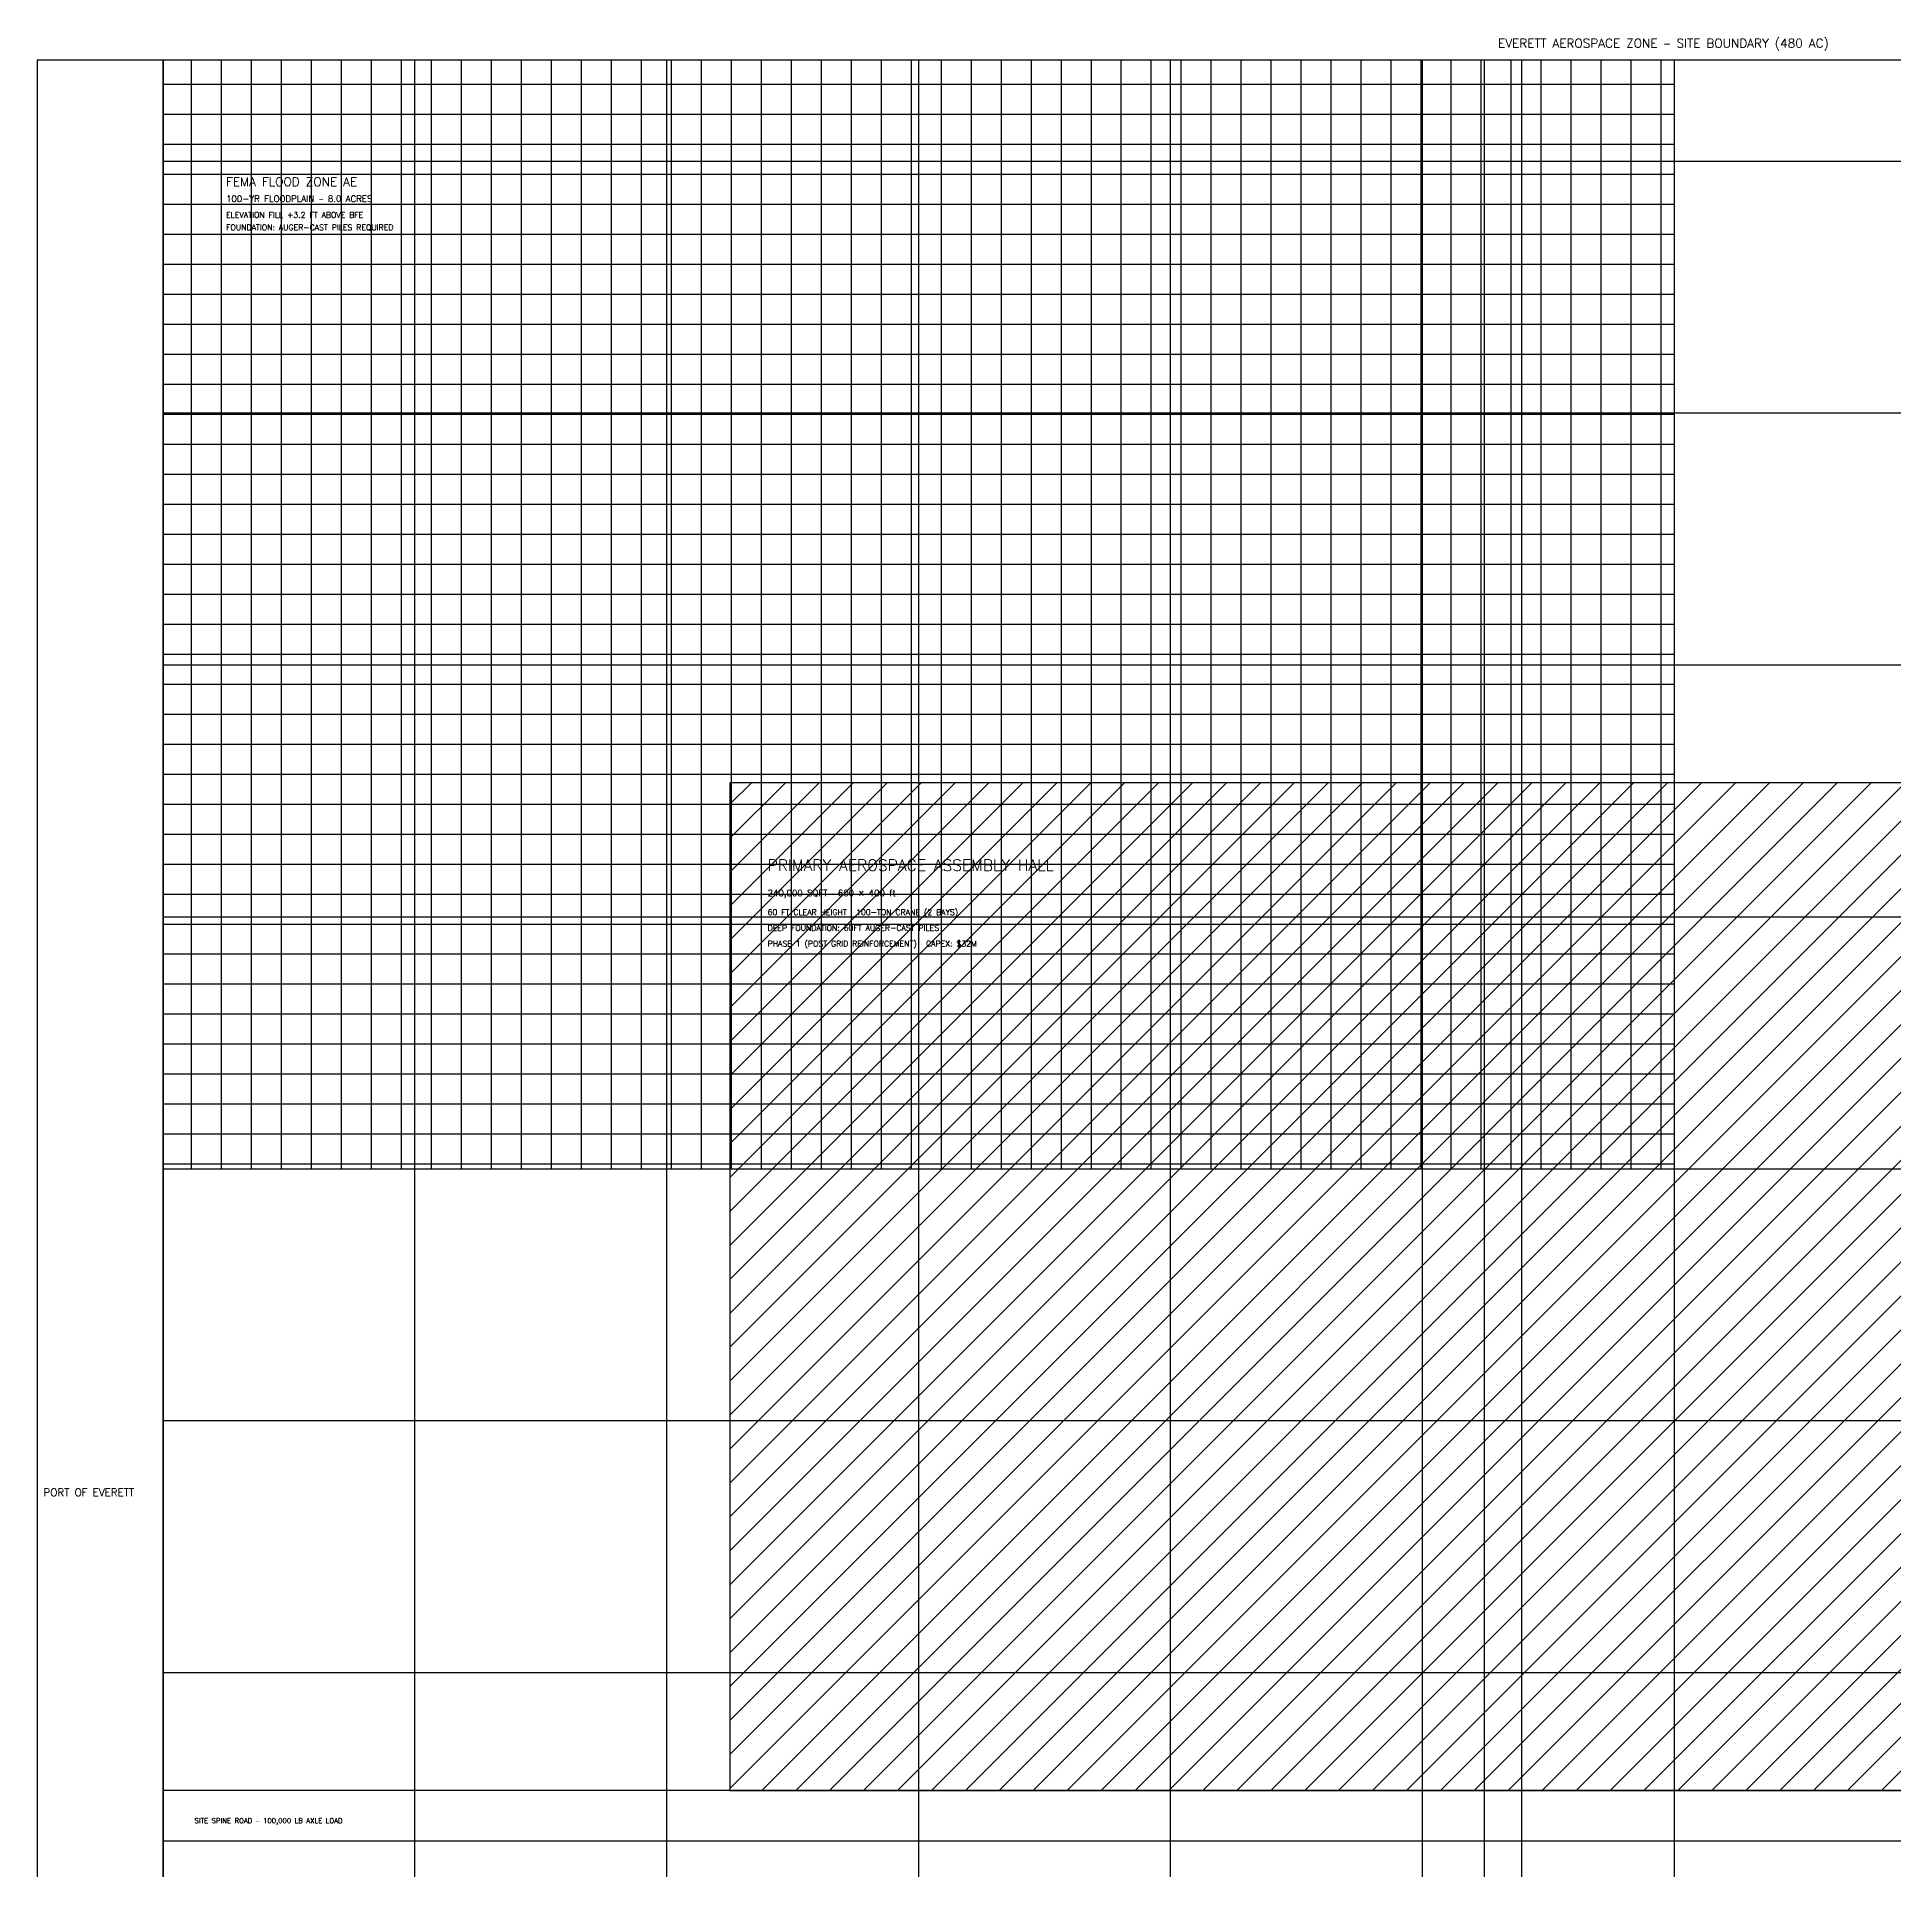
# Model space of a CAD drawing. Extents: x -150 to 5630, y -120 to 4861.
# Drawn here: x -150 to 2800, y 1735 to 4647 of the extents above; entities that cross this region are included whole.
import ezdxf

# ---------------------------------------------------------------- set-up
doc = ezdxf.new("R2010")
doc.units = 0
for name, color, linetype in [('A-BLDG-PROD', 4, 'Continuous'), ('C-SITE-BOUN', 7, 'Continuous'), ('C-SITE-ROAD', 8, 'Continuous'), ('C-SITE-STRM', 5, 'Continuous'), ('T-ROAD-PUBL', 8, 'Continuous'), ('X-ANNO-GRID', 8, 'Continuous'), ('X-ANNO-TEXT', 7, 'Continuous')]:
    doc.layers.add(name, color=color, linetype=linetype)
doc.styles.add('ENGINEERING', font='romans.shx')
doc.styles.add('TITLE', font='romand.shx')

msp = doc.modelspace()

# ---------------------------------------------------------------- hatches: boundary and pattern name
at = {"layer": 'A-BLDG-PROD'}
h = msp.add_hatch(dxfattribs=at)
h.set_pattern_fill('ANSI31', scale=12)
h.paths.add_polyline_path([(950, 1862.8), (3350, 1862.8), (3350, 3462.8), (950, 3462.8)])
at = {"layer": 'C-SITE-STRM'}
h = msp.add_hatch(dxfattribs=at)
h.set_pattern_fill('ANSI37', scale=15, angle=45)
h.paths.add_polyline_path([(50, 2850), (2450, 2850), (2450, 4610), (50, 4610)])

# ---------------------------------------------------------------- linework, layer by layer
at = {"layer": 'A-BLDG-PROD'}
msp.add_lwpolyline([(950, 1862.8), (3350, 1862.8), (3350, 3462.8), (950, 3462.8), (950, 1862.8)], dxfattribs=at)
at = {"layer": 'C-SITE-BOUN'}
msp.add_lwpolyline([(50, 50), (4610, 50), (4610, 4610), (50, 4610), (50, 50)], dxfattribs=at)
at = {"layer": 'C-SITE-ROAD'}
for points in [[(2147.6, 50), (2207.6, 50), (2207.6, 4610), (2147.6, 4610), (2147.6, 50)], [(50, 1782.8), (4610, 1782.8), (4610, 1862.8), (50, 1862.8), (50, 1782.8)]]:
    msp.add_lwpolyline(points, dxfattribs=at)
at = {"layer": 'C-SITE-STRM'}
msp.add_lwpolyline([(50, 2850), (2450, 2850), (2450, 4610), (50, 4610), (50, 2850)], dxfattribs=at)
at = {"layer": 'T-ROAD-PUBL'}
msp.add_lwpolyline([(-150, 50), (50, 50), (50, 4610), (-150, 4610), (-150, 50)], dxfattribs=at)
at = {"layer": 'X-ANNO-GRID'}
for p, q in [((50, 50), (50, 4610)), ((450, 50), (450, 4610)), ((850, 50), (850, 4610)), ((1250, 50), (1250, 4610)), ((1650, 50), (1650, 4610)), ((2050, 50), (2050, 4610)), ((2450, 50), (2450, 4610)), ((50, 4450), (4610, 4450)), ((50, 4050), (4610, 4050)), ((50, 3650), (4610, 3650)), ((50, 3250), (4610, 3250)), ((50, 2850), (4610, 2850)), ((50, 2450), (4610, 2450)), ((50, 2050), (4610, 2050))]:
    msp.add_line(p, q, dxfattribs=at)

# ---------------------------------------------------------------- texts
at = {"layer": 'X-ANNO-TEXT'}
for s, height, style, p in [('EVERETT AEROSPACE ZONE — SITE BOUNDARY (480 AC)', 14, 'TITLE', (2170, 4630)), ('FEMA FLOOD ZONE AE', 14, 'TITLE', (150, 4410)), ('ELEVATION FILL +3.2 FT ABOVE BFE', 9, 'ENGINEERING', (150, 4360)), ('100-YR FLOODPLAIN — 8.0 ACRES', 10, 'ENGINEERING', (150, 4385)), ('FOUNDATION: AUGER-CAST PILES REQUIRED', 9, 'ENGINEERING', (150, 4340)), ('PRIMARY AEROSPACE ASSEMBLY HALL', 18, 'TITLE', (1010, 3322.8)), ('240,000 SQFT · 600 × 400 ft', 10, 'ENGINEERING', (1010, 3282.8)), ('60 FT CLEAR HEIGHT · 100-TON CRANE (2 BAYS)', 9, 'ENGINEERING', (1010, 3252.8)), ('DEEP FOUNDATION: 60FT AUGER-CAST PILES', 9, 'ENGINEERING', (1010, 3227.8)), ('PHASE 1 (POST GRID REINFORCEMENT) · CAPEX: $32M', 9, 'ENGINEERING', (1010, 3202.8)), ('PORT OF EVERETT', 12, 'ENGINEERING', (-140, 2330)), ('SITE SPINE ROAD — 100,000 LB AXLE LOAD', 8, 'ENGINEERING', (100, 1810.8))]:
    msp.add_text(s, height=height, dxfattribs=dict(at, style=style)).set_placement(p)

doc.saveas('drawing.dxf')
